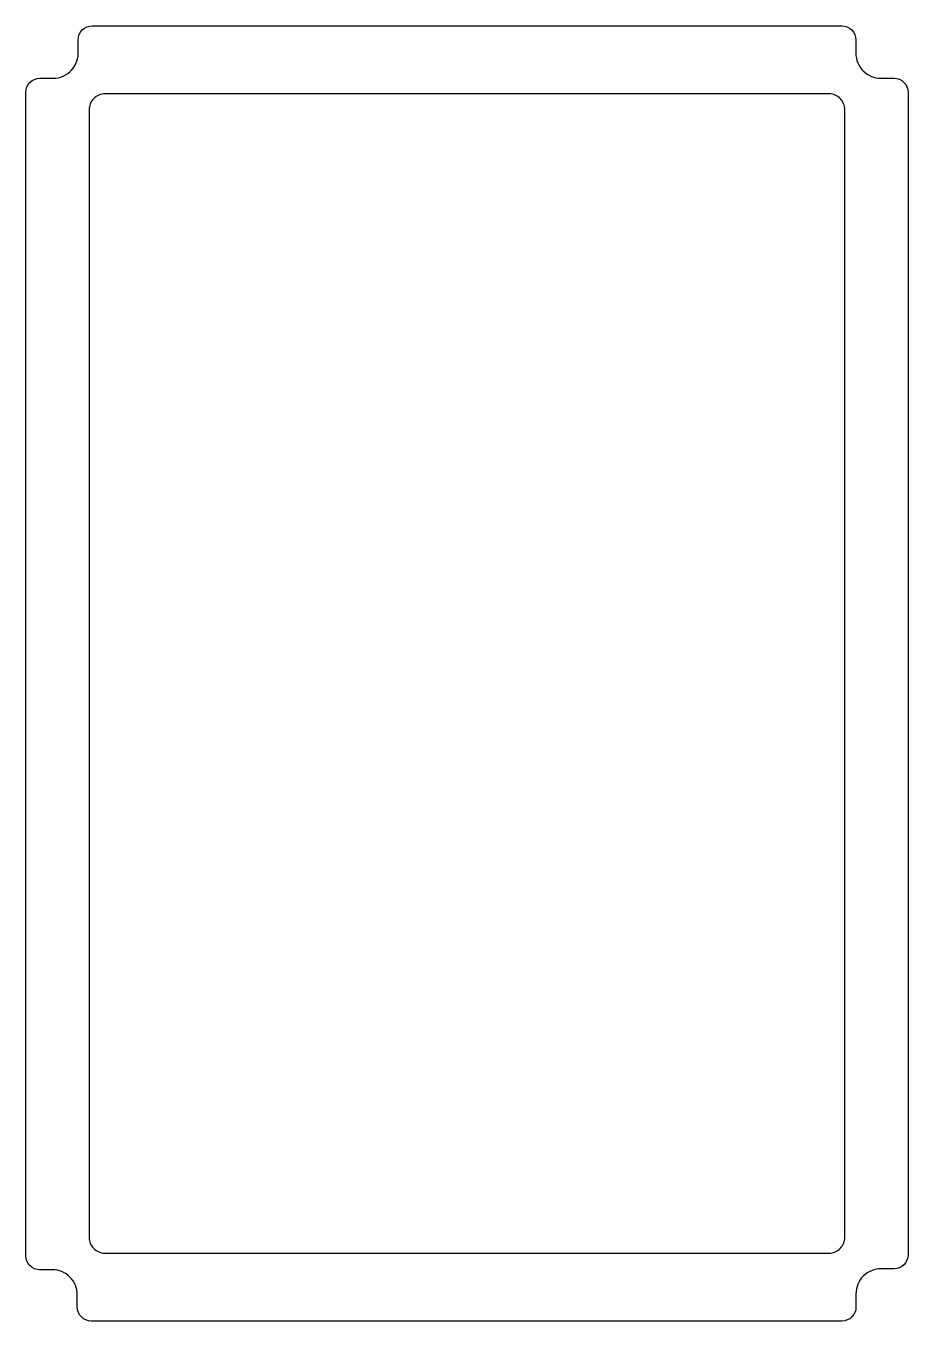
# Model space of a CAD drawing. Header units: millimetres. Extents: x -451 to -359, y -8 to 127.
import ezdxf

# ---------------------------------------------------------------- set-up
doc = ezdxf.new("R2010")
doc.units = ezdxf.units.MM
doc.layers.get('0').update_dxf_attribs({"linetype": 'CONTINUOUS'})

msp = doc.modelspace()

# ---------------------------------------------------------------- linework, layer by layer
for points in [[(-364.47, 125.24), (-364.47, 123.86, 0.414214), (-361.87, 121.26), (-360.51, 121.26, -0.414214), (-359.06, 119.81), (-359.06, -0.75, -0.414214), (-360.51, -2.2), (-361.86, -2.2, 0.414214), (-364.46, -4.8), (-364.46, -6.17, -0.414214), (-365.91, -7.62), (-443.73, -7.62, -0.414214), (-445.18, -6.17), (-445.18, -4.9, 0.414214), (-447.78, -2.3), (-449.06, -2.3, -0.414214), (-450.51, -0.85), (-450.51, 119.81, -0.41421), (-449.06, 121.26), (-447.69, 121.26, 0.441399), (-445.09, 124.09), (-445.09, 125.24, -0.414214), (-443.64, 126.69), (-365.92, 126.69, -0.414214)], [(-442.31, -0.58), (-367.26, -0.58, 0.414214), (-365.61, 1.07), (-365.61, 117.99, 0.414214), (-367.26, 119.64), (-442.31, 119.64, 0.414214), (-443.96, 117.99), (-443.96, 1.07, 0.414214)]]:
    msp.add_lwpolyline(points, format="xyb", close=True)

doc.saveas('drawing.dxf')
